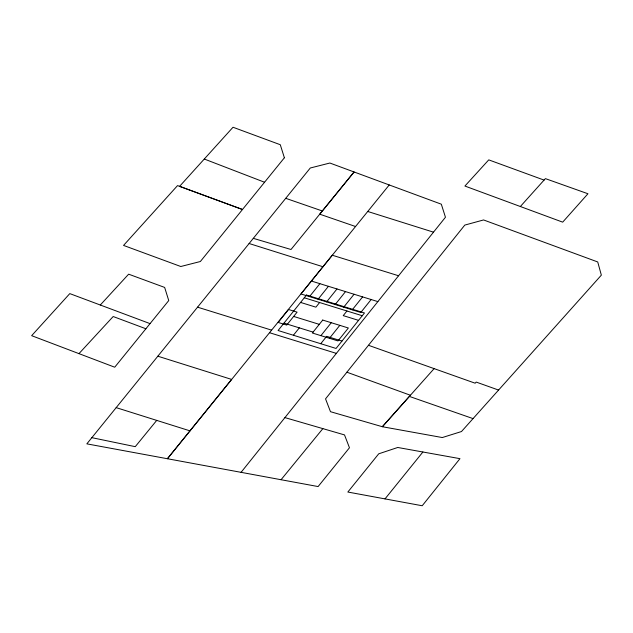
<?xml version="1.0" encoding="UTF-8"?>
<svg xmlns="http://www.w3.org/2000/svg" width="633" height="633" viewBox="0 0 633 633"><rect width="100%" height="100%" fill="white"/><g stroke="black" fill="none" stroke-linecap="round" stroke-linejoin="round"><path stroke-width="0.95" d="M398.561 275.759L332.285 255.234L300.976 293.965L360.794 312.473L371.152 299.528M309.521 296.608L319.887 283.671M318.067 299.251L328.432 286.314M293.396 335.253L299.314 327.87M319.61 302.527L315.891 307.163L300.572 302.424M326.612 301.894L336.978 288.957M335.158 304.544L345.515 291.599M320.907 335.648L331.265 322.711M343.703 307.187L354.061 294.242M320.741 343.711L326.652 336.329L341.97 341.068M346.947 310.993L343.236 315.622L358.555 320.361M329.453 338.291L339.81 325.354M352.249 309.83L362.606 296.885M241.07 472.337L445.458 217.246L441.32 204.19L329.872 163.029L310.289 167.998L86.84 443.852L318.106 486.563L349.463 447.76L344.518 434.918L284.929 417.606M346.892 372.204L325.544 398.861L330.489 411.695L382.364 426.729L442.301 437.545L461.481 431.54L601.35 275.149L597.726 261.959L483.58 219.952L464.796 225.087L346.892 372.204L410.406 395.245M150.045 323.621L69.796 293.609L31.65 335.672L114.723 367.211L168.742 300.572L164.651 287.429L128.641 274.176L100.291 305.019M389.232 184.939L167.413 458.743L231.638 379.42L157.831 356.197M385.006 498.891L422.899 452.002L459.962 458.664L422.211 505.751L347.841 492.039L378.724 453.814L397.753 447.476L422.899 452.002M355.548 226.511L319.736 214.183L354.076 171.97L291.014 249.497L253.311 238.348M156.723 420.391L135.256 446.669L91.848 437.664M281.052 479.727L322.862 428.612M434.127 368.62L382.364 426.729L409.385 396.416L473.033 418.603M544.071 180.089L545.393 178.617L587.954 193.753L562.682 222.151L464.915 186.047L488.755 159.872L544.071 180.089L520.35 206.516M78.975 353.618L113.18 316.524L145.891 328.764M311.341 281.028L377.861 301.609M304.291 297.779L362.258 315.732M293.649 316.429L319.285 324.357M283.995 323.131L313.066 332.119M269.523 332.713L336.368 353.388M197.559 307.171L271.604 330.141M367.741 211.477L433.486 232.161M249.101 243.507L322.941 266.738M116.171 407.628L189.979 430.859M285.728 198.319L322.332 210.979M368.461 345.286L475.161 383.21L476.214 382.079L498.582 390.07M204.285 159.033L264.562 182.249M288.545 309.497L278.18 322.434L286.725 325.077L297.091 312.14L288.545 309.497M306.491 295.041L278.077 330.513L336.06 348.451L364.466 312.979L306.491 295.041M322.719 320.069L312.362 333.005L337.998 340.934L348.356 327.997L322.719 320.069M284.383 157.775L200.36 261.516L180.793 266.509L123.546 245.422L177.533 185.596L242.486 209.499L179.598 186.339L233.023 127.249L280.284 144.72L284.383 157.775"/></g></svg>
